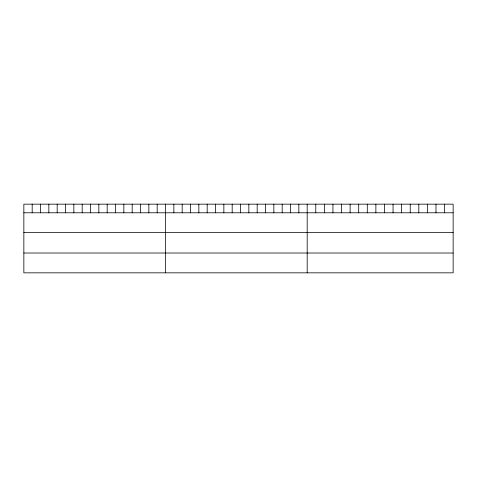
<?xml version="1.0" encoding="UTF-8"?>
<svg xmlns="http://www.w3.org/2000/svg" width="477" height="477" viewBox="0 0 477 477"><rect width="100%" height="100%" fill="white"/><g stroke="black" fill="none" stroke-linecap="round" stroke-linejoin="round"><path stroke-width="0.72" d="M453.15 212.784L453.15 272.838L23.85 272.838L23.85 204.162L453.15 204.162L453.15 212.784L23.85 212.784M23.85 232.603L453.15 232.603M23.85 253.019L453.15 253.019M444.564 204.162L444.564 212.784M435.978 204.162L435.978 212.784M427.392 204.162L427.392 212.784M418.806 204.162L418.806 212.784M410.22 204.162L410.22 212.784M401.634 204.162L401.634 212.784M393.048 204.162L393.048 212.784M384.462 204.162L384.462 212.784M375.876 204.162L375.876 212.784M367.29 204.162L367.29 212.784M358.704 204.162L358.704 212.784M350.118 204.162L350.118 212.784M341.532 204.162L341.532 212.784M332.946 204.162L332.946 212.784M324.36 204.162L324.36 212.784M315.774 204.162L315.774 212.784M307.188 204.162L307.188 272.838M298.852 204.162L298.852 212.784M290.523 204.162L290.523 212.784M282.187 204.162L282.187 212.784M273.852 204.162L273.852 212.784M265.522 204.162L265.522 212.784M257.186 204.162L257.186 212.784M248.851 204.162L248.851 212.784M240.521 204.162L240.521 212.784M232.186 204.162L232.186 212.784M223.856 204.162L223.856 212.784M215.521 204.162L215.521 212.784M207.185 204.162L207.185 212.784M198.855 204.162L198.855 212.784M190.52 204.162L190.52 212.784M182.184 204.162L182.184 212.784M173.855 204.162L173.855 212.784M165.519 204.162L165.519 272.838M157.183 204.162L157.183 212.784M148.854 204.162L148.854 212.784M140.518 204.162L140.518 212.784M132.183 204.162L132.183 212.784M123.853 204.162L123.853 212.784M115.517 204.162L115.517 212.784M107.182 204.162L107.182 212.784M98.852 204.162L98.852 212.784M90.517 204.162L90.517 212.784M82.187 204.162L82.187 212.784M73.852 204.162L73.852 212.784M65.516 204.162L65.516 212.784M57.186 204.162L57.186 212.784M48.851 204.162L48.851 212.784M40.515 204.162L40.515 212.784M32.186 204.162L32.186 212.784"/></g></svg>
